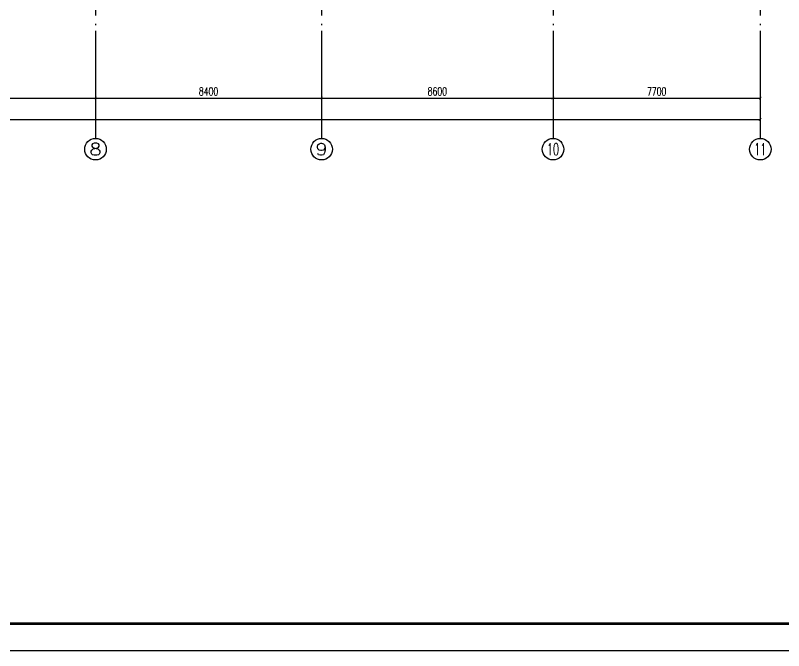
# Model space of a CAD drawing. Extents: x 169490 to 7584583, y -2399407 to 1374371.
# Drawn here: x 510778 to 539322, y 711545 to 735157 of the extents above; entities that cross this region are included whole.
import ezdxf
from ezdxf.enums import TextEntityAlignment as Align

# ---------------------------------------------------------------- set-up
doc = ezdxf.new("R2010")
doc.units = 0
doc.header["$LTSCALE"] = 100
doc.linetypes.add('D3轴线点划线', pattern=[18.5, 12, -3, 0.5, -3])
doc.layers.get('0').update_dxf_attribs({"linetype": 'CONTINUOUS'})
doc.layers.get('DEFPOINTS').update_dxf_attribs({"linetype": 'CONTINUOUS'})
for name, color, linetype in [('AXIS', 3, 'CONTINUOUS'), ('AXIS_TEXT', 4, 'CONTINUOUS'), ('C-AXIS(轴号)', 3, 'CONTINUOUS'), ('C-AXIS-T(字)', 7, 'CONTINUOUS'), ('C-DOTE', 8, 'D3轴线点划线'), ('图框', 140, 'CONTINUOUS')]:
    doc.layers.add(name, color=color, linetype=linetype)
doc.styles.add('_TCH_AXIS', font='COMPLEX', dxfattribs={"bigfont": 'GBCBIG'})
doc.styles.add('_TCH_DIM_T3', font='SIMPLEX.shx', dxfattribs={"width": 0.705882, "bigfont": 'GBCBIG.shx'})
doc.styles.add('COMPLEX', font='COMPLEX')
doc.dimstyles.new('_TCH_ARCH&&100', dxfattribs={"dimtxt": 297.5, "dimasz": 100, "dimexe": 250, "dimexo": 300, "dimgap": 100, "dimtad": 1, "dimdec": 0, "dimzin": 0, "dimdsep": 46, "dimtxsty": '_TCH_DIM_T3', "dimblk": 'ARCHTICK', "dimcen": 0.09, "dimclrt": 7, "dimazin": 2, "dimtfac": 1, "dimtdec": 0, "dimtix": 1, "dimtmove": 2, "dimatfit": 3, "dimfxl": 1, "dimtolj": 1, "dimtzin": 0, "dimarcsym": 0})

# ---------------------------------------------------------------- blocks, each defined once
blk = doc.blocks.new('_ARCHTICK')
at = {"const_width": 0.15}
blk.add_lwpolyline([(-0.5, -0.5), (0.5, 0.5)], dxfattribs=at)
blk = doc.blocks.new('*D1645')
at = {"layer": 'AXIS', "color": 0, "lineweight": -2, "transparency": 16777216}
for p, q in [((466556, 734282), (466556, 731032)), ((538456, 734282), (538456, 731032)), ((466556, 731282), (538456, 731282))]:
    blk.add_line(p, q, dxfattribs=at)
at = {"layer": 'DEFPOINTS', "color": 0, "transparency": 16777216}
for p in [(466556, 734582), (538456, 734582), (538456, 731282)]:
    blk.add_point(p, dxfattribs=at)
at = {"layer": 'AXIS', "color": 0, "lineweight": -2, "transparency": 16777216, "xscale": 100, "yscale": 100, "zscale": 100, "rotation": 180}
blk.add_blockref('_ARCHTICK', (466556, 731282), dxfattribs=at)
at = {"layer": 'AXIS', "color": 0, "lineweight": -2, "transparency": 16777216, "xscale": 100, "yscale": 100, "zscale": 100}
blk.add_blockref('_ARCHTICK', (538456, 731282), dxfattribs=at)
at = {"layer": 'AXIS', "color": 7, "transparency": 16777216, "insert": (502506, 731531), "char_height": 297.5, "attachment_point": 5, "style": '_TCH_DIM_T3'}
blk.add_mtext('\\A1;71900', dxfattribs=at)
blk = doc.blocks.new('*D1652')
at = {"layer": 'AXIS', "color": 0, "lineweight": -2, "transparency": 16777216}
for p, q in [((505956, 734282), (505956, 731832)), ((513756, 734282), (513756, 731832)), ((505956, 732082), (513756, 732082))]:
    blk.add_line(p, q, dxfattribs=at)
at = {"layer": 'DEFPOINTS', "color": 0, "transparency": 16777216}
for p in [(505956, 734582), (513756, 734582), (513756, 732082)]:
    blk.add_point(p, dxfattribs=at)
at = {"layer": 'AXIS', "color": 0, "lineweight": -2, "transparency": 16777216, "xscale": 100, "yscale": 100, "zscale": 100, "rotation": 180}
blk.add_blockref('_ARCHTICK', (505956, 732082), dxfattribs=at)
at = {"layer": 'AXIS', "color": 0, "lineweight": -2, "transparency": 16777216, "xscale": 100, "yscale": 100, "zscale": 100}
blk.add_blockref('_ARCHTICK', (513756, 732082), dxfattribs=at)
at = {"layer": 'AXIS', "color": 7, "transparency": 16777216, "insert": (509856, 732331), "char_height": 297.5, "attachment_point": 5, "style": '_TCH_DIM_T3'}
blk.add_mtext('\\A1;7800', dxfattribs=at)
blk = doc.blocks.new('*D1653')
at = {"layer": 'AXIS', "color": 0, "lineweight": -2, "transparency": 16777216}
for p, q in [((513756, 734282), (513756, 731832)), ((522156, 734282), (522156, 731832)), ((513756, 732082), (522156, 732082))]:
    blk.add_line(p, q, dxfattribs=at)
at = {"layer": 'DEFPOINTS', "color": 0, "transparency": 16777216}
for p in [(513756, 734582), (522156, 734582), (522156, 732082)]:
    blk.add_point(p, dxfattribs=at)
at = {"layer": 'AXIS', "color": 0, "lineweight": -2, "transparency": 16777216, "xscale": 100, "yscale": 100, "zscale": 100, "rotation": 180}
blk.add_blockref('_ARCHTICK', (513756, 732082), dxfattribs=at)
at = {"layer": 'AXIS', "color": 0, "lineweight": -2, "transparency": 16777216, "xscale": 100, "yscale": 100, "zscale": 100}
blk.add_blockref('_ARCHTICK', (522156, 732082), dxfattribs=at)
at = {"layer": 'AXIS', "color": 7, "transparency": 16777216, "insert": (517956, 732331), "char_height": 297.5, "attachment_point": 5, "style": '_TCH_DIM_T3'}
blk.add_mtext('\\A1;8400', dxfattribs=at)
blk = doc.blocks.new('*D1654')
at = {"layer": 'AXIS', "color": 0, "lineweight": -2, "transparency": 16777216}
for p, q in [((522156, 734282), (522156, 731832)), ((530756, 734282), (530756, 731832)), ((522156, 732082), (530756, 732082))]:
    blk.add_line(p, q, dxfattribs=at)
at = {"layer": 'DEFPOINTS', "color": 0, "transparency": 16777216}
for p in [(522156, 734582), (530756, 734582), (530756, 732082)]:
    blk.add_point(p, dxfattribs=at)
at = {"layer": 'AXIS', "color": 0, "lineweight": -2, "transparency": 16777216, "xscale": 100, "yscale": 100, "zscale": 100, "rotation": 180}
blk.add_blockref('_ARCHTICK', (522156, 732082), dxfattribs=at)
at = {"layer": 'AXIS', "color": 0, "lineweight": -2, "transparency": 16777216, "xscale": 100, "yscale": 100, "zscale": 100}
blk.add_blockref('_ARCHTICK', (530756, 732082), dxfattribs=at)
at = {"layer": 'AXIS', "color": 7, "transparency": 16777216, "insert": (526456, 732331), "char_height": 297.5, "attachment_point": 5, "style": '_TCH_DIM_T3'}
blk.add_mtext('\\A1;8600', dxfattribs=at)
blk = doc.blocks.new('*D1655')
at = {"layer": 'AXIS', "color": 0, "lineweight": -2, "transparency": 16777216}
for p, q in [((530756, 734282), (530756, 731832)), ((538456, 734282), (538456, 731832)), ((530756, 732082), (538456, 732082))]:
    blk.add_line(p, q, dxfattribs=at)
at = {"layer": 'DEFPOINTS', "color": 0, "transparency": 16777216}
for p in [(530756, 734582), (538456, 734582), (538456, 732082)]:
    blk.add_point(p, dxfattribs=at)
at = {"layer": 'AXIS', "color": 0, "lineweight": -2, "transparency": 16777216, "xscale": 100, "yscale": 100, "zscale": 100, "rotation": 180}
blk.add_blockref('_ARCHTICK', (530756, 732082), dxfattribs=at)
at = {"layer": 'AXIS', "color": 0, "lineweight": -2, "transparency": 16777216, "xscale": 100, "yscale": 100, "zscale": 100}
blk.add_blockref('_ARCHTICK', (538456, 732082), dxfattribs=at)
at = {"layer": 'AXIS', "color": 7, "transparency": 16777216, "insert": (534606, 732331), "char_height": 297.5, "attachment_point": 5, "style": '_TCH_DIM_T3'}
blk.add_mtext('\\A1;7700', dxfattribs=at)
blk = doc.blocks.new('_AXISO')
blk.add_circle((0, 0), 0.5)
at = {"layer": 'AXIS_TEXT', "style": 'COMPLEX', "width": 1.041667}
blk.add_attdef('A', text='', height=0.56, dxfattribs=at).set_placement((-0.25, -0.28), (0.25, -0.28), align=Align.FIT)

msp = doc.modelspace()

# ---------------------------------------------------------------- linework, layer by layer
at = {"ltscale": 10}
msp.add_lwpolyline([(549442.9, 769944.8), (454837.9, 769944.8), (454837.9, 712544.8), (549442.9, 712544.8)], close=True, dxfattribs=at)
at = {"layer": 'C-AXIS(轴号)'}
for p, q in [((513755.9, 734582.5), (513755.9, 730582.5)), ((522155.9, 734582.5), (522155.9, 730582.5)), ((530755.9, 734582.5), (530755.9, 730582.5)), ((538455.9, 734582.5), (538455.9, 730582.5))]:
    msp.add_line(p, q, dxfattribs=at)
at = {"layer": 'C-DOTE'}
for p, q in [((513755.9, 751146.4), (513755.9, 734582.5)), ((522155.9, 751146.4), (522155.9, 734582.5)), ((530755.9, 751146.4), (530755.9, 734582.5)), ((538455.9, 751146.4), (538455.9, 734582.5))]:
    msp.add_line(p, q, dxfattribs=at)
at = {"layer": '图框'}
msp.add_lwpolyline([(452337.9, 711544.8), (557437.9, 711544.8), (557437.9, 770944.8), (452337.9, 770944.8)], close=True, dxfattribs=at)
at = {"layer": '图框', "const_width": 100}
msp.add_lwpolyline([(454837.9, 712544.8), (556437.9, 712544.8), (556437.9, 769944.8), (454837.9, 769944.8)], close=True, dxfattribs=at)

# ---------------------------------------------------------------- block references
at = {"layer": 'C-AXIS(轴号)'}
ref = msp.add_blockref('_AXISO', (513755.9, 730182.5), dxfattribs=dict(at, xscale=800, yscale=800, zscale=800))
ref.add_attrib('A', '8', dxfattribs={"layer": 'C-AXIS-T(字)', "height": 452.5, "style": '_TCH_AXIS', "width": 1.5}).set_placement((513529.6, 729956.2), (513982.1, 729956.2), align=Align.FIT)
ref = msp.add_blockref('_AXISO', (522155.9, 730182.5), dxfattribs=dict(at, xscale=800, yscale=800, zscale=800))
ref.add_attrib('A', '9', dxfattribs={"layer": 'C-AXIS-T(字)', "height": 452.5, "style": '_TCH_AXIS', "width": 1.5}).set_placement((521929.6, 729956.2), (522382.1, 729956.2), align=Align.FIT)
ref = msp.add_blockref('_AXISO', (530755.9, 730182.5), dxfattribs=dict(at, xscale=800, yscale=800, zscale=800))
ref.add_attrib('A', '10', dxfattribs={"layer": 'C-AXIS-T(字)', "height": 452.55, "style": '_TCH_AXIS', "width": 0.724138}).set_placement((530529.6, 729956.2), (530982.1, 729956.2), align=Align.FIT)
ref = msp.add_blockref('_AXISO', (538455.9, 730182.5), dxfattribs=dict(at, xscale=800, yscale=800, zscale=800))
ref.add_attrib('A', '11', dxfattribs={"layer": 'C-AXIS-T(字)', "height": 452.55, "style": '_TCH_AXIS', "width": 0.875}).set_placement((538229.6, 729956.2), (538682.1, 729956.2), align=Align.FIT)

# ---------------------------------------------------------------- dimensions: what is measured, and where the dimension line sits
at = {"layer": 'AXIS'}
for p1, p2, distance, picture, middle in [((466555.9, 734582.5), (538455.9, 734582.5), -3300, '*D1645', (502505.9, 731531.2)), ((505955.9, 734582.5), (513755.9, 734582.5), -2500, '*D1652', (509855.9, 732331.2)), ((513755.9, 734582.5), (522155.9, 734582.5), -2500, '*D1653', (517955.9, 732331.2)), ((522155.9, 734582.5), (530755.9, 734582.5), -2500, '*D1654', (526455.9, 732331.2)), ((530755.9, 734582.5), (538455.9, 734582.5), -2500, '*D1655', (534605.9, 732331.2))]:
    dim = msp.add_aligned_dim(p1=p1, p2=p2, distance=distance, dimstyle='_TCH_ARCH&&100', dxfattribs=at)
    dim.commit()
    dim.dimension.update_dxf_attribs({"geometry": picture, "text_midpoint": middle})

doc.saveas('drawing.dxf')
